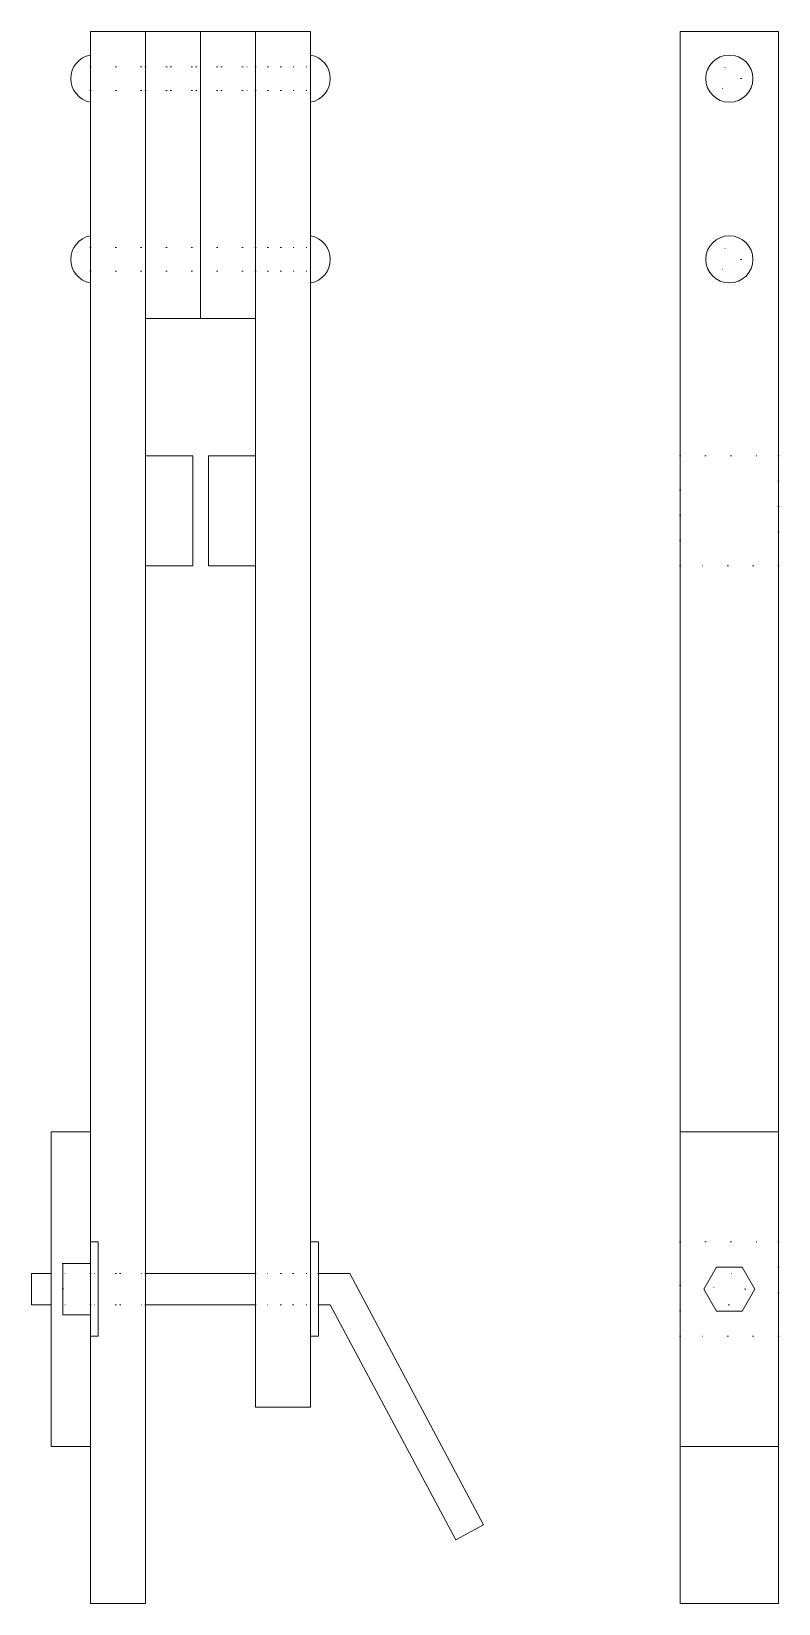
# Model space of a CAD drawing. Header units: millimetres. Extents: x -15 to 175, y -400 to 0.
import ezdxf

# ---------------------------------------------------------------- set-up
doc = ezdxf.new("R2010")
doc.units = ezdxf.units.MM
doc.linetypes.add('DOT', pattern=[6.35, 0, -6.35])
for name, color, linetype, lineweight in [('Bolts and nuts', 7, 'CONTINUOUS', 0), ('Jaws', 7, 'CONTINUOUS', 0), ('Nut holder', 7, 'CONTINUOUS', 0), ('Sides', 7, 'CONTINUOUS', 0), ('Spacers', 7, 'CONTINUOUS', 0), ('Washers', 7, 'CONTINUOUS', 0)]:
    doc.layers.add(name, color=color, linetype=linetype, lineweight=lineweight)

msp = doc.modelspace()

# ---------------------------------------------------------------- linework, layer by layer
at = {"layer": 'Bolts and nuts'}
for p, q in [((0, -9), (0, -6)), ((56, -9), (56, -6)), ((0, -15), (0, -18)), ((56, -15), (56, -18)), ((0, -55), (0, -52)), ((56, -55), (56, -52)), ((0, -61), (0, -64)), ((56, -61), (56, -64)), ((-10, -316), (-15, -316)), ((-15, -316), (-15, -324)), ((0, -313.5), (-7, -313.5)), ((-7, -313.5), (-7, -326.5)), ((0, -320), (0, -313.5)), ((14, -316), (42, -316)), ((56, -316), (56, -316)), ((58, -316), (66, -316)), ((66, -316), (100, -380)), ((0, -320), (0, -326.5)), ((-10, -324), (-15, -324)), ((14, -324), (42, -324)), ((58, -324), (61, -324)), ((61, -324), (92.94, -383.75)), ((0, -326.5), (-7, -326.5)), ((92.94, -383.75), (100, -380))]:
    msp.add_line(p, q, dxfattribs=at)
at = {"layer": 'Bolts and nuts', "linetype": 'DOT'}
for p, q in [((0, -9), (56, -9)), ((0, -15), (56, -15)), ((0, -55), (56, -55)), ((0, -61), (56, -61)), ((0, -316), (-10, -316)), ((14, -316), (0, -316)), ((58, -316), (42, -316)), ((0, -324), (-10, -324)), ((14, -324), (0, -324)), ((58, -324), (42, -324))]:
    msp.add_line(p, q, dxfattribs=at)
at = {"layer": 'Bolts and nuts'}
for centre in [(162.5, -12), (162.5, -58)]:
    msp.add_circle(centre, 6, dxfattribs=at)
for centre, start, end in [((1.1, -12), 100.3889, 259.6111), ((54.9, -12), 280.3889, 79.6111), ((1.1, -58), 100.3889, 259.6111), ((54.9, -58), 280.3889, 79.6111)]:
    msp.add_arc(centre, 6.1, start, end, dxfattribs=at)
at = {"layer": 'Jaws'}
for p, q in [((14, -108), (26, -108)), ((14, -108), (14, -136)), ((26, -108), (26, -136)), ((42, -108), (30, -108)), ((30, -108), (30, -136)), ((42, -108), (42, -136)), ((14, -136), (26, -136)), ((42, -136), (30, -136)), ((30, -136), (30, -136))]:
    msp.add_line(p, q, dxfattribs=at)
at = {"layer": 'Jaws', "linetype": 'DOT'}
for p, q in [((150, -108), (175, -108)), ((150, -136), (150, -108)), ((175, -108), (175, -136)), ((175, -136), (150, -136))]:
    msp.add_line(p, q, dxfattribs=at)
at = {"layer": 'Nut holder'}
for p, q in [((0, -280), (-10, -280)), ((-10, -360), (-10, -280)), ((0, -320), (0, -280)), ((150, -280), (150, -360)), ((175, -280), (150, -280)), ((175, -360), (175, -280)), ((159.25, -314.37), (156, -320)), ((165.75, -314.37), (159.25, -314.37)), ((169, -320), (165.75, -314.37)), ((0, -320), (0, -360)), ((156, -320), (159.25, -325.63)), ((165.75, -325.63), (169, -320)), ((159.25, -325.63), (165.75, -325.63)), ((0, -360), (-10, -360)), ((150, -360), (175, -360))]:
    msp.add_line(p, q, dxfattribs=at)
at = {"layer": 'Nut holder', "linetype": 'DOT'}
for p, q in [((-7, -313.5), (-10, -313.5)), ((-7, -313.5), (-7, -326.5)), ((-7, -326.5), (-10, -326.5))]:
    msp.add_line(p, q, dxfattribs=at)
at = {"layer": 'Sides'}
for p, q in [((0, 0), (14, 0)), ((0, 0), (0, -400)), ((14, 0), (14, -400)), ((56, 0), (42, 0)), ((42, 0), (42, -350)), ((56, 0), (56, -350)), ((150, 0), (150, -400)), ((150, 0), (175, 0)), ((175, 0), (175, -400)), ((56, -350), (42, -350)), ((0, -400), (14, -400)), ((150, -400), (175, -400))]:
    msp.add_line(p, q, dxfattribs=at)
at = {"layer": 'Sides', "linetype": 'DOT'}
for p, q in [((0, -9), (14, -9)), ((42, -9), (56, -9)), ((0, -15), (14, -15)), ((42, -15), (56, -15)), ((0, -55), (14, -55)), ((42, -55), (56, -55)), ((0, -61), (14, -61)), ((42, -61), (56, -61)), ((0, -316), (14, -316)), ((42, -316), (56, -316)), ((0, -324), (14, -324)), ((42, -324), (56, -324))]:
    msp.add_line(p, q, dxfattribs=at)
for centre in [(162.5, -12), (162.5, -58)]:
    msp.add_circle(centre, 3, dxfattribs=at)
at = {"layer": 'Spacers'}
for p, q in [((14, 0), (28, 0)), ((14, 0), (14, -73)), ((28, 0), (42, 0)), ((28, 0), (28, -73)), ((42, 0), (42, -73)), ((28, -73), (14, -73)), ((42, -73), (28, -73))]:
    msp.add_line(p, q, dxfattribs=at)
at = {"layer": 'Spacers', "linetype": 'DOT'}
for p, q in [((14, -9), (42, -9)), ((14, -15), (42, -15))]:
    msp.add_line(p, q, dxfattribs=at)
at = {"layer": 'Washers'}
for p, q in [((0, -308), (2, -308)), ((0, -308), (0, -332)), ((2, -332), (2, -308)), ((56, -308), (58, -308)), ((56, -308), (56, -332)), ((58, -332), (58, -308)), ((0, -332), (2, -332)), ((56, -332), (58, -332))]:
    msp.add_line(p, q, dxfattribs=at)
at = {"layer": 'Washers', "linetype": 'DOT'}
for p, q in [((150, -308), (175, -308)), ((150, -332), (150, -308)), ((175, -308), (175, -332)), ((175, -332), (150, -332))]:
    msp.add_line(p, q, dxfattribs=at)
msp.add_circle((162.5, -320), 4, dxfattribs=at)

doc.saveas('drawing.dxf')
